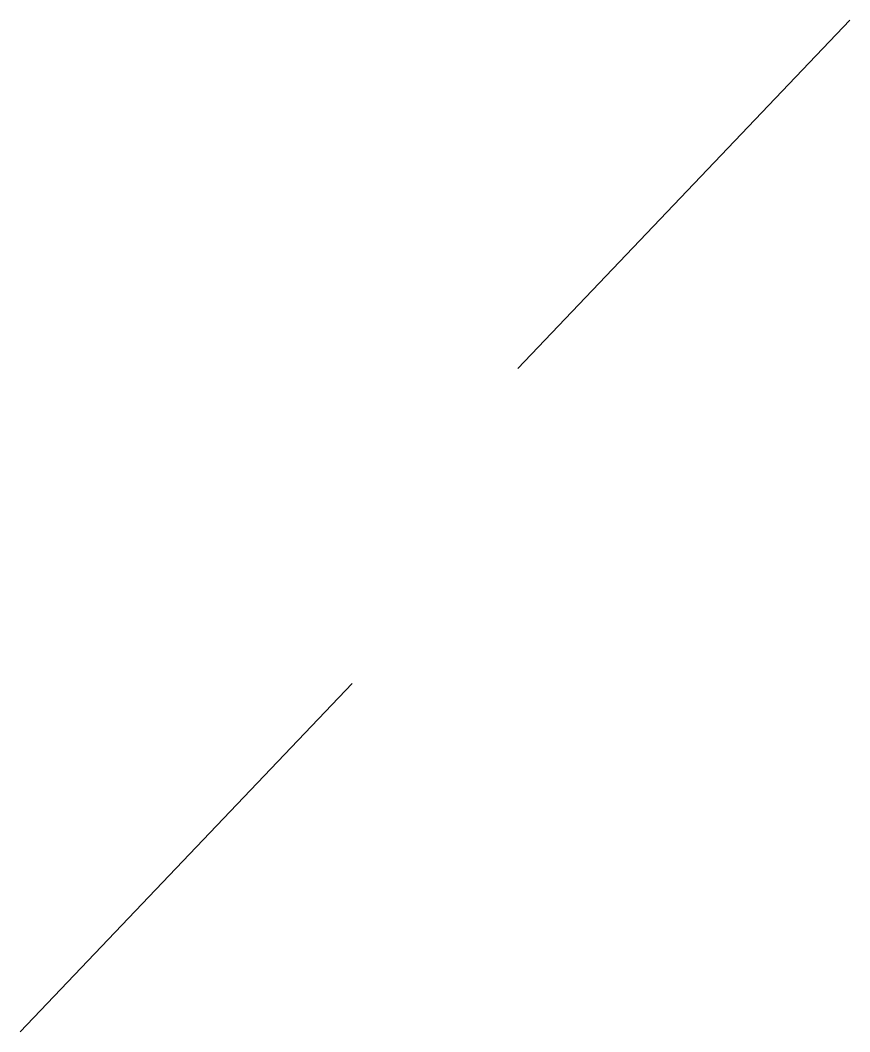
# Model space of a CAD drawing. Header units: feet. Extents: x 32.8 to 49.2, y 65.6 to 85.6.
import ezdxf

# ---------------------------------------------------------------- set-up
doc = ezdxf.new("R2010")
doc.units = ezdxf.units.FT

# ---------------------------------------------------------------- blocks, each defined once
blk = doc.blocks.new('CHILD', base_point=(0.82, 1.64))
blk.add_line((0.82, 1.64), (7.382, 5.085))
blk = doc.blocks.new('PARENT')
at = {"xscale": 304.8, "yscale": 609.6}
blk.add_blockref('CHILD', (3000, 4000), dxfattribs=at)

msp = doc.modelspace()

# ---------------------------------------------------------------- block references
at = {"xscale": 0.0032808398950131233, "yscale": 0.0032808398950131233}
msp.add_blockref('PARENT', (32.808, 65.617), dxfattribs=at)
at = {"yscale": 2}
msp.add_blockref('CHILD', (32.808, 65.617), dxfattribs=at)

doc.saveas('drawing.dxf')
